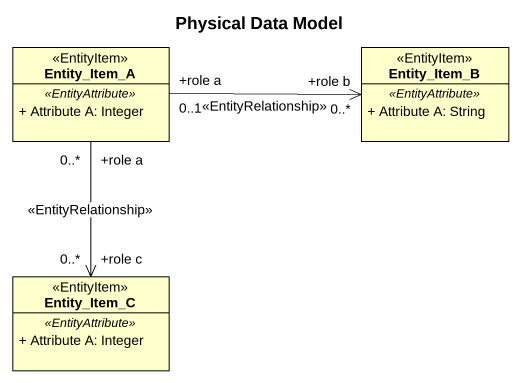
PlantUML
@startuml
title Physical Data Model
hide circle
hide empty members
skinparam classAttributeIconSize 0
class Entity_Item_A <<EntityItem>> {
  .. <<EntityAttribute>> ..
  + Attribute A: Integer
}
class Entity_Item_B <<EntityItem>> {
  .. <<EntityAttribute>> ..
  + Attribute A: String
}
class Entity_Item_C <<EntityItem>> {
  .. <<EntityAttribute>> ..
  + Attribute A: Integer
}
Entity_Item_A "+role a\n0..1" -right-> "+role b\n0..*" Entity_Item_B : <<EntityRelationship>>
Entity_Item_A "+role a\n0..*" --> "+role c\n0..*" Entity_Item_C : <<EntityRelationship>>
@enduml
